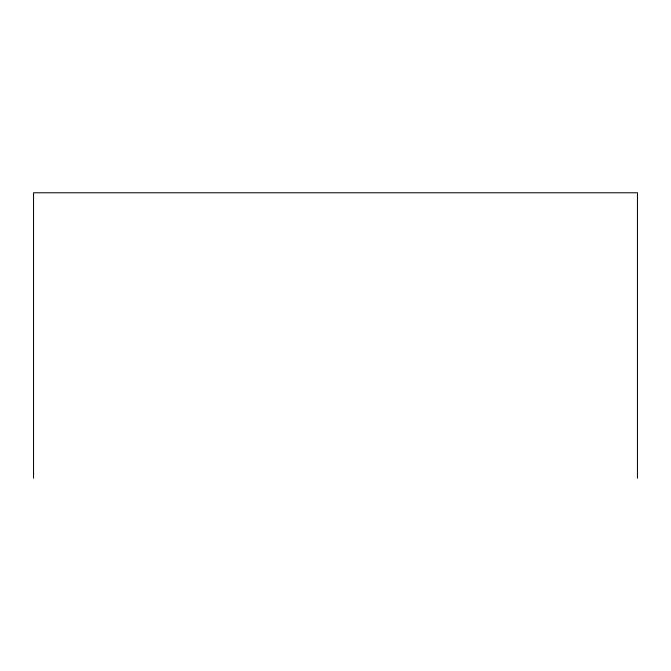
<?xml version="1.0" encoding="UTF-8"?>
<svg xmlns="http://www.w3.org/2000/svg" width="671" height="671" viewBox="0 0 671 671"><rect width="100%" height="100%" fill="white"/><g stroke="black" fill="none" stroke-linecap="round" stroke-linejoin="round"><path stroke-width="1.01" d="M637.45 478.222L637.45 192.778L33.55 192.778L33.55 478.222"/></g></svg>
